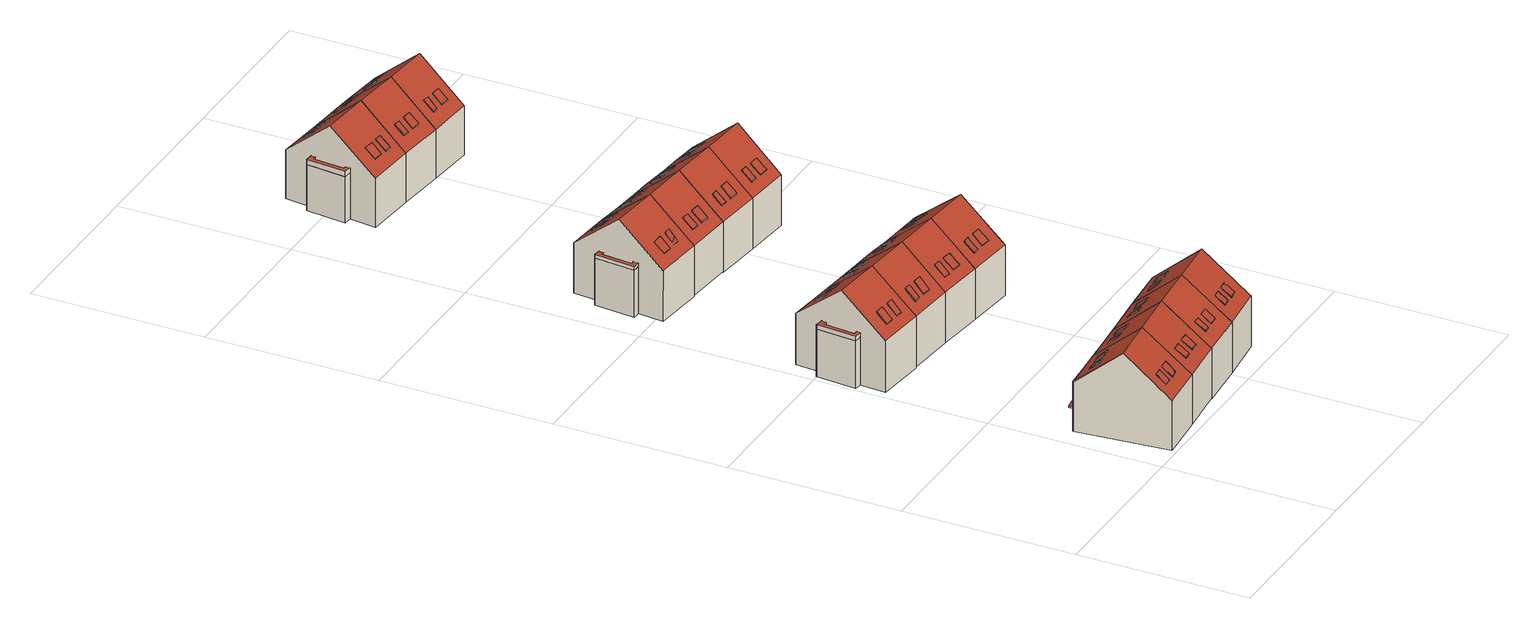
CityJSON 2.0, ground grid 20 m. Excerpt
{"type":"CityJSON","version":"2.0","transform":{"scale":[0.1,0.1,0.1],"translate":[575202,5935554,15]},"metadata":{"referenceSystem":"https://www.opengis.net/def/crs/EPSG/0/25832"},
"CityObjects":{
"building1":{"type":"Building","attributes":{"Grundfläche 2D":"62.430513","Grundhöhe NN":"15.940"},"children":["building1-1","building1-2","building1-3","building1-4","building1-5"],"geometry":[{"type":"Solid","lod":"3","boundaries":[[[[0,1,2]],[[3,4,0,5,6]],[[0,4,7,8,1]],[[6,5,0,2,9,10]],[[3,6,10,11]],[[7,4,3,11,12]],[[1,13,14,15,9,2]],[[13,1,8,7,12,15,14]],[[11,10,9,15,12]]]],"semantics":{"surfaces":[{"type":"RoofSurface"},{"type":"WallSurface"},{"type":"GroundSurface"}],"values":[[0,0,0,1,1,1,1,1,2]]}}]},
"building1-1":{"type":"BuildingInstallation","parents":["building1"],"geometry":[{"type":"MultiSurface","lod":"3","boundaries":[[[16,17,18,19]],[[19,18,20,21]],[[16,19,21,22]],[[17,16,22,23]],[[18,17,23,20]]],"semantics":{"surfaces":[{"type":"RoofSurface"},{"type":"WallSurface"}],"values":[0,1,1,1,1]}}]},
"building1-2":{"type":"BuildingInstallation","parents":["building1"],"geometry":[{"type":"MultiSurface","lod":"3","boundaries":[[[24,25,26,27,28,29,30,31]],[[32,33,25,24]],[[32,24,31,30,29,34,35]],[[25,33,36,27,26]],[[29,28,27,36,37,34]]],"semantics":{"surfaces":[{"type":"RoofSurface"},{"type":"WallSurface"}],"values":[0,1,1,1,1]}}]},
"building1-3":{"type":"BuildingInstallation","parents":["building1"],"geometry":[{"type":"MultiSurface","lod":"3","boundaries":[[[38,39,40,41,42,43]],[[44,42,41,40,45,46]],[[47,39,38,43,48,49]],[[43,42,44,48]],[[40,39,47,45]]],"semantics":{"surfaces":[{"type":"RoofSurface"},{"type":"WallSurface"}],"values":[0,1,1,1,1]}}]},
"building1-4":{"type":"BuildingInstallation","parents":["building1"],"geometry":[{"type":"MultiSurface","lod":"3","boundaries":[[[50,51,52,53,54]],[[55,56,52,51]],[[54,53,52,56,57]],[[57,58,50,54]],[[51,50,58,55]]],"semantics":{"surfaces":[{"type":"RoofSurface"},{"type":"WallSurface"}],"values":[0,1,1,1,1]}}]},
"building1-5":{"type":"BuildingInstallation","parents":["building1"],"geometry":[{"type":"MultiSurface","lod":"3","boundaries":[[[59,13,60,61]],[[14,62,60,13]],[[62,63,61,60]],[[63,64,59,61]],[[64,14,13,59]],[[14,64,63,62]]],"semantics":{"surfaces":[{"type":"RoofSurface"},{"type":"WallSurface"},{"type":"OuterCeilingSurface"}],"values":[0,1,1,1,1,2]}}]},
"building2":{"type":"Building","attributes":{"Grundfläche 2D":"62.151811","Grundhöhe NN":"15.885"},"children":["building2-1","building2-2","building2-3","building2-4","building2-5"],"geometry":[{"type":"Solid","lod":"3","boundaries":[[[[4,65,66,67,7]],[[68,69,65,4,70,3]],[[3,70,4,7,12,11]],[[68,3,11,71]],[[66,65,69,68,71,72]],[[67,66,72,12,7]],[[71,11,12,72]]]],"semantics":{"surfaces":[{"type":"RoofSurface"},{"type":"WallSurface"},{"type":"GroundSurface"}],"values":[[0,0,1,1,1,1,2]]}}]},
"building2-1":{"type":"BuildingInstallation","parents":["building2"],"geometry":[{"type":"MultiSurface","lod":"3","boundaries":[[[73,74,75,76,77,78]],[[79,80,76,75]],[[78,77,76,80,81,82]],[[82,83,73,78]],[[83,84,79,75,74,73]]],"semantics":{"surfaces":[{"type":"RoofSurface"},{"type":"WallSurface"}],"values":[0,1,1,1,1]}}]},
"building2-2":{"type":"BuildingInstallation","parents":["building2"],"geometry":[{"type":"MultiSurface","lod":"3","boundaries":[[[85,86,87,88,89,90]],[[91,92,87,86]],[[92,93,94,89,88,87]],[[94,95,90,89]],[[91,86,85,90,95,96]]],"semantics":{"surfaces":[{"type":"RoofSurface"},{"type":"WallSurface"}],"values":[0,1,1,1,1]}}]},
"building2-3":{"type":"BuildingInstallation","parents":["building2"],"geometry":[{"type":"MultiSurface","lod":"3","boundaries":[[[97,98,99,100,101,102,103,104]],[[105,106,103,102]],[[106,107,104,103]],[[107,108,109,99,98,97,104]],[[109,110,111,105,102,101,100,99]]],"semantics":{"surfaces":[{"type":"RoofSurface"},{"type":"WallSurface"}],"values":[0,1,1,1,1]}}]},
"building2-4":{"type":"BuildingInstallation","parents":["building2"],"geometry":[{"type":"MultiSurface","lod":"3","boundaries":[[[112,113,114,115]],[[115,114,116,117]],[[112,115,117,118]],[[113,112,118,119]],[[114,113,119,116]]],"semantics":{"surfaces":[{"type":"RoofSurface"},{"type":"WallSurface"}],"values":[0,1,1,1,1]}}]},
"building2-5":{"type":"BuildingInstallation","parents":["building2"],"geometry":[{"type":"MultiSurface","lod":"3","boundaries":[[[120,121,122,123]],[[124,125,123,122]],[[125,126,120,123]],[[126,127,121,120]],[[127,124,122,121]],[[127,126,125,124]]],"semantics":{"surfaces":[{"type":"RoofSurface"},{"type":"WallSurface"},{"type":"OuterCeilingSurface"}],"values":[0,1,1,1,1,2]}}]},
"building3":{"type":"Building","attributes":{"Grundfläche 2D":"69.431757","Grundhöhe NN":"16.037"},"children":["building3-1","building3-2","building3-3","building3-4","building3-5","building3-6"],"geometry":[{"type":"Solid","lod":"3","boundaries":[[[[128,129,130,131]],[[130,132,133,131]],[[134,135,136,137,138,139,140,141]],[[128,142,143,129]],[[137,136,135,134,144,145,132,130,129,143,146]],[[133,132,145,147]],[[142,128,131,133,147]],[[148,139,138,137,146,149]],[[140,139,148,150]],[[134,141,140,150,151,144]],[[145,144,151,150,148,149,146,143,142,147]]]],"semantics":{"surfaces":[{"type":"RoofSurface"},{"type":"WallSurface"},{"type":"GroundSurface"}],"values":[[0,0,0,1,1,1,1,1,1,1,2]]}}]},
"building3-1":{"type":"BuildingInstallation","parents":["building3"],"geometry":[{"type":"MultiSurface","lod":"3","boundaries":[[[152,153,154,155]],[[155,154,156,157]],[[152,155,157,158]],[[153,152,158,159]],[[154,153,159,156]]],"semantics":{"surfaces":[{"type":"RoofSurface"},{"type":"WallSurface"}],"values":[0,1,1,1,1]}}]},
"building3-2":{"type":"BuildingInstallation","parents":["building3"],"geometry":[{"type":"MultiSurface","lod":"3","boundaries":[[[160,161,162,163]],[[160,163,164,165]],[[163,162,166,164]],[[161,160,165,167]],[[162,161,167,166]]],"semantics":{"surfaces":[{"type":"RoofSurface"},{"type":"WallSurface"}],"values":[0,1,1,1,1]}}]},
"building3-3":{"type":"BuildingInstallation","parents":["building3"],"geometry":[{"type":"MultiSurface","lod":"3","boundaries":[[[168,169,170,171]],[[170,169,172,173]],[[173,174,171,170]],[[174,175,168,171]],[[169,168,175,172]]],"semantics":{"surfaces":[{"type":"RoofSurface"},{"type":"WallSurface"}],"values":[0,1,1,1,1]}}]},
"building3-4":{"type":"BuildingInstallation","parents":["building3"],"geometry":[{"type":"MultiSurface","lod":"3","boundaries":[[[176,177,178,179]],[[179,178,180,181]],[[176,179,181,182]],[[177,176,182,183]],[[178,177,183,180]]],"semantics":{"surfaces":[{"type":"RoofSurface"},{"type":"WallSurface"}],"values":[0,1,1,1,1]}}]},
"building3-5":{"type":"BuildingInstallation","parents":["building3"],"geometry":[{"type":"MultiSurface","lod":"3","boundaries":[[[184,185,186,187,188,189,190,191,192,193]],[[135,187,186,134]],[[135,194,188,187]],[[194,195,189,188]],[[195,136,190,189]],[[137,191,190,136]],[[137,138,139,193,192,191]],[[139,140,184,193]],[[140,141,134,186,185,184]]],"semantics":{"surfaces":[{"type":"RoofSurface"},{"type":"WallSurface"}],"values":[0,1,1,1,1,1,1,1,1]}}]},
"building3-6":{"type":"BuildingInstallation","parents":["building3"],"geometry":[{"type":"MultiSurface","lod":"3","boundaries":[[[196,197,198,199]],[[200,201,198,197]],[[201,202,199,198]],[[202,203,196,199]],[[203,200,197,196]],[[200,203,202,201]]],"semantics":{"surfaces":[{"type":"RoofSurface"},{"type":"WallSurface"},{"type":"OuterCeilingSurface"}],"values":[0,1,1,1,1,2]}}]},
"building4":{"type":"Building","attributes":{"Grundfläche 2D":"62.615792","Grundhöhe NN":"15.833"},"children":["building4-1","building4-2","building4-3","building4-4","building4-5"],"geometry":[{"type":"Solid","lod":"3","boundaries":[[[[65,204,205,206,66]],[[65,68,207,204]],[[68,65,66,208,209]],[[207,68,209,210]],[[211,205,204,207,210,212]],[[206,205,211,213,208,66]],[[212,210,209,208,213,211]]]],"semantics":{"surfaces":[{"type":"RoofSurface"},{"type":"WallSurface"},{"type":"GroundSurface"}],"values":[[0,0,1,1,1,1,2]]}}]},
"building4-1":{"type":"BuildingInstallation","parents":["building4"],"geometry":[{"type":"MultiSurface","lod":"3","boundaries":[[[214,215,216,217]],[[218,219,217,216]],[[214,217,219,220]],[[220,221,215,214]],[[216,215,221,218]]],"semantics":{"surfaces":[{"type":"RoofSurface"},{"type":"WallSurface"}],"values":[0,1,1,1,1]}}]},
"building4-2":{"type":"BuildingInstallation","parents":["building4"],"geometry":[{"type":"MultiSurface","lod":"3","boundaries":[[[222,223,224,225]],[[226,227,225,224]],[[227,228,222,225]],[[223,222,228,229]],[[224,223,229,226]]],"semantics":{"surfaces":[{"type":"RoofSurface"},{"type":"WallSurface"}],"values":[0,1,1,1,1]}}]},
"building4-3":{"type":"BuildingInstallation","parents":["building4"],"geometry":[{"type":"MultiSurface","lod":"3","boundaries":[[[230,231,232,233]],[[230,233,234,235]],[[233,232,236,234]],[[231,230,235,237]],[[232,231,237,236]]],"semantics":{"surfaces":[{"type":"RoofSurface"},{"type":"WallSurface"}],"values":[0,1,1,1,1]}}]},
"building4-4":{"type":"BuildingInstallation","parents":["building4"],"geometry":[{"type":"MultiSurface","lod":"3","boundaries":[[[238,239,240,241]],[[238,241,242,243]],[[241,240,244,242]],[[239,238,243,245]],[[240,239,245,244]]],"semantics":{"surfaces":[{"type":"RoofSurface"},{"type":"WallSurface"}],"values":[0,1,1,1,1]}}]},
"building4-5":{"type":"BuildingInstallation","parents":["building4"],"geometry":[{"type":"MultiSurface","lod":"3","boundaries":[[[246,247,248,249]],[[250,251,249,248]],[[251,252,246,249]],[[252,253,247,246]],[[253,250,248,247]],[[253,252,251,250]]],"semantics":{"surfaces":[{"type":"RoofSurface"},{"type":"WallSurface"},{"type":"OuterCeilingSurface"}],"values":[0,1,1,1,1,2]}}]},
"building5":{"type":"Building","attributes":{"Grundfläche 2D":"61.725166","Grundhöhe NN":"16.097"},"children":["building5-1","building5-2","building5-3","building5-4","building5-5","building5-6"],"geometry":[{"type":"Solid","lod":"3","boundaries":[[[[128,131,254,255,256]],[[133,257,254,131]],[[131,128,258,259,260,261,133]],[[257,133,261,262]],[[263,255,254,257,262,264,265,266]],[[265,260,259,258,128,256,255,263,266]],[[262,261,260,265,264]]]],"semantics":{"surfaces":[{"type":"RoofSurface"},{"type":"WallSurface"},{"type":"GroundSurface"}],"values":[[0,0,1,1,1,1,2]]}}]},
"building5-1":{"type":"BuildingInstallation","parents":["building5"],"geometry":[{"type":"MultiSurface","lod":"3","boundaries":[[[267,268,269,270]],[[267,270,271,272]],[[270,269,273,271]],[[268,267,272,274]],[[269,268,274,273]]],"semantics":{"surfaces":[{"type":"RoofSurface"},{"type":"WallSurface"}],"values":[0,1,1,1,1]}}]},
"building5-2":{"type":"BuildingInstallation","parents":["building5"],"geometry":[{"type":"MultiSurface","lod":"3","boundaries":[[[275,276,277,278,279,280]],[[281,276,275,280,282,283]],[[280,279,284,282]],[[277,276,281,285]],[[284,279,278,277,285,286]]],"semantics":{"surfaces":[{"type":"RoofSurface"},{"type":"WallSurface"}],"values":[0,1,1,1,1]}}]},
"building5-3":{"type":"BuildingInstallation","parents":["building5"],"geometry":[{"type":"MultiSurface","lod":"3","boundaries":[[[287,288,289,290,291,292]],[[293,294,295,289,288,287]],[[296,297,292,291,290]],[[295,296,290,289]],[[297,293,287,292]]],"semantics":{"surfaces":[{"type":"RoofSurface"},{"type":"WallSurface"}],"values":[0,1,1,1,1]}}]},
"building5-4":{"type":"BuildingInstallation","parents":["building5"],"geometry":[{"type":"MultiSurface","lod":"3","boundaries":[[[298,299,300,301,302,303]],[[304,305,303,302,301]],[[305,306,298,303]],[[306,307,300,299,298]],[[307,304,301,300]]],"semantics":{"surfaces":[{"type":"RoofSurface"},{"type":"WallSurface"}],"values":[0,1,1,1,1]}}]},
"building5-5":{"type":"BuildingInstallation","parents":["building5"],"geometry":[{"type":"MultiSurface","lod":"3","boundaries":[[[308,258,309,310]],[[259,311,309,258]],[[311,312,310,309]],[[312,313,308,310]],[[313,259,258,308]],[[259,313,312,311]]],"semantics":{"surfaces":[{"type":"RoofSurface"},{"type":"WallSurface"},{"type":"OuterCeilingSurface"}],"values":[0,1,1,1,1,2]}}]},
"building5-6":{"type":"BuildingInstallation","parents":["building5"],"geometry":[{"type":"MultiSurface","lod":"3","boundaries":[[[314,263,315,316]],[[266,317,315,263]],[[318,266,263,314]],[[317,319,316,315]],[[319,318,314,316]],[[266,318,319,317]]],"semantics":{"surfaces":[{"type":"RoofSurface"},{"type":"WallSurface"},{"type":"OuterCeilingSurface"}],"values":[0,1,1,1,1,2]}}]},
"building6":{"type":"Building","attributes":{"Grundfläche 2D":"62.282704","Grundhöhe NN":"15.791"},"children":["building6-1","building6-2","building6-3","building6-4","building6-5"],"geometry":[{"type":"Solid","lod":"3","boundaries":[[[[205,204,320,321]],[[320,204,207,322,323]],[[207,204,205,324,325,211,212,210]],[[322,207,210,326]],[[327,321,320,323,322,326,328]],[[325,324,205,321,327,211]],[[328,326,210,212,211,327]]]],"semantics":{"surfaces":[{"type":"RoofSurface"},{"type":"WallSurface"},{"type":"GroundSurface"}],"values":[[0,0,1,1,1,1,2]]}}]},
"building6-1":{"type":"BuildingInstallation","parents":["building6"],"geometry":[{"type":"MultiSurface","lod":"3","boundaries":[[[329,330,331,332]],[[332,331,333,334]],[[334,335,329,332]],[[335,336,330,329]],[[331,330,336,333]]],"semantics":{"surfaces":[{"type":"RoofSurface"},{"type":"WallSurface"}],"values":[0,1,1,1,1]}}]},
"building6-2":{"type":"BuildingInstallation","parents":["building6"],"geometry":[{"type":"MultiSurface","lod":"3","boundaries":[[[337,338,339,340]],[[340,339,341,342]],[[337,340,342,343]],[[338,337,343,344]],[[339,338,344,341]]],"semantics":{"surfaces":[{"type":"RoofSurface"},{"type":"WallSurface"}],"values":[0,1,1,1,1]}}]},
"building6-3":{"type":"BuildingInstallation","parents":["building6"],"geometry":[{"type":"MultiSurface","lod":"3","boundaries":[[[345,346,347,348]],[[345,348,349,350]],[[351,349,348,347]],[[350,352,346,345]],[[347,346,352,351]]],"semantics":{"surfaces":[{"type":"RoofSurface"},{"type":"WallSurface"}],"values":[0,1,1,1,1]}}]},
"building6-4":{"type":"BuildingInstallation","parents":["building6"],"geometry":[{"type":"MultiSurface","lod":"3","boundaries":[[[353,354,355,356]],[[356,355,357,358]],[[353,356,358,359]],[[354,353,359,360]],[[355,354,360,357]]],"semantics":{"surfaces":[{"type":"RoofSurface"},{"type":"WallSurface"}],"values":[0,1,1,1,1]}}]},
"building6-5":{"type":"BuildingInstallation","parents":["building6"],"geometry":[{"type":"MultiSurface","lod":"3","boundaries":[[[361,362,324,363]],[[325,364,363,324]],[[364,365,361,363]],[[365,366,362,361]],[[366,325,324,362]],[[366,365,364,325]]],"semantics":{"surfaces":[{"type":"RoofSurface"},{"type":"WallSurface"},{"type":"OuterCeilingSurface"}],"values":[0,1,1,1,1,2]}}]},
"building7":{"type":"Building","attributes":{"Grundfläche 2D":"69.154893","Grundhöhe NN":"16.199"},"children":["building7-1","building7-2","building7-3","building7-4","building7-5","building7-6"],"geometry":[{"type":"Solid","lod":"3","boundaries":[[[[367,368,369,370]],[[368,371,372,369]],[[373,374,375,376,377,378,379]],[[370,380,381,367]],[[376,375,374,373,382,383,371,368,367,381,384]],[[372,371,383,385]],[[380,370,369,372,385]],[[377,376,384,386]],[[378,377,386,387]],[[373,379,378,387,388,382]],[[385,383,382,388,387,386,384,381,380]]]],"semantics":{"surfaces":[{"type":"RoofSurface"},{"type":"WallSurface"},{"type":"GroundSurface"}],"values":[[0,0,0,1,1,1,1,1,1,1,2]]}}]},
"building7-1":{"type":"BuildingInstallation","parents":["building7"],"geometry":[{"type":"MultiSurface","lod":"3","boundaries":[[[389,390,391,392]],[[389,392,393,394]],[[392,391,395,393]],[[390,389,394,396]],[[391,390,396,395]]],"semantics":{"surfaces":[{"type":"RoofSurface"},{"type":"WallSurface"}],"values":[0,1,1,1,1]}}]},
"building7-2":{"type":"BuildingInstallation","parents":["building7"],"geometry":[{"type":"MultiSurface","lod":"3","boundaries":[[[397,398,399,400]],[[399,398,401,402]],[[400,399,402,403]],[[397,400,403,404]],[[398,397,404,401]]],"semantics":{"surfaces":[{"type":"RoofSurface"},{"type":"WallSurface"}],"values":[0,1,1,1,1]}}]},
"building7-3":{"type":"BuildingInstallation","parents":["building7"],"geometry":[{"type":"MultiSurface","lod":"3","boundaries":[[[405,406,407,408]],[[406,405,409,410]],[[407,406,410,411]],[[411,412,408,407]],[[412,409,405,408]]],"semantics":{"surfaces":[{"type":"RoofSurface"},{"type":"WallSurface"}],"values":[0,1,1,1,1]}}]},
"building7-4":{"type":"BuildingInstallation","parents":["building7"],"geometry":[{"type":"MultiSurface","lod":"3","boundaries":[[[413,414,415,416]],[[416,415,417,418]],[[414,413,419,420]],[[413,416,418,419]],[[415,414,420,417]]],"semantics":{"surfaces":[{"type":"RoofSurface"},{"type":"WallSurface"}],"values":[0,1,1,1,1]}}]},
"building7-5":{"type":"BuildingInstallation","parents":["building7"],"geometry":[{"type":"MultiSurface","lod":"3","boundaries":[[[421,422,423,424,425,426,427,428,429]],[[374,422,421,373]],[[423,422,374,430]],[[430,431,424,423]],[[431,375,425,424]],[[375,376,426,425]],[[376,377,427,426]],[[377,378,428,427]],[[378,379,373,421,429,428]]],"semantics":{"surfaces":[{"type":"RoofSurface"},{"type":"WallSurface"}],"values":[0,1,1,1,1,1,1,1,1]}}]},
"building7-6":{"type":"BuildingInstallation","parents":["building7"],"geometry":[{"type":"MultiSurface","lod":"3","boundaries":[[[432,433,434,435]],[[436,437,434,433]],[[437,438,435,434]],[[438,439,432,435]],[[439,436,433,432]],[[436,439,438,437]]],"semantics":{"surfaces":[{"type":"RoofSurface"},{"type":"WallSurface"},{"type":"OuterCeilingSurface"}],"values":[0,1,1,1,1,2]}}]},
"building8":{"type":"Building","attributes":{"Grundfläche 2D":"61.998326","Grundhöhe NN":"16.124"},"children":["building8-1","building8-2","building8-3","building8-4"],"geometry":[{"type":"Solid","lod":"3","boundaries":[[[[440,441,442,255,254]],[[440,254,257,443]],[[262,257,254,255,265,264]],[[443,257,262,444]],[[441,440,443,444,445]],[[255,442,441,445,265]],[[265,445,444,262,264]]]],"semantics":{"surfaces":[{"type":"RoofSurface"},{"type":"WallSurface"},{"type":"GroundSurface"}],"values":[[0,0,1,1,1,1,2]]}}]},
"building8-1":{"type":"BuildingInstallation","parents":["building8"],"geometry":[{"type":"MultiSurface","lod":"3","boundaries":[[[446,447,448,449]],[[449,448,450,451]],[[446,449,451,452]],[[447,446,452,453]],[[448,447,453,450]]],"semantics":{"surfaces":[{"type":"RoofSurface"},{"type":"WallSurface"}],"values":[0,1,1,1,1]}}]},
"building8-2":{"type":"BuildingInstallation","parents":["building8"],"geometry":[{"type":"MultiSurface","lod":"3","boundaries":[[[454,455,456,457,458,459]],[[460,461,456,455]],[[462,463,459,458]],[[455,454,459,463,460]],[[461,464,462,458,457,456]]],"semantics":{"surfaces":[{"type":"RoofSurface"},{"type":"WallSurface"}],"values":[0,1,1,1,1]}}]},
"building8-3":{"type":"BuildingInstallation","parents":["building8"],"geometry":[{"type":"MultiSurface","lod":"3","boundaries":[[[465,466,467,468,469,470]],[[466,465,470,471,472]],[[473,471,470,469]],[[474,473,469,468]],[[472,474,468,467,466]]],"semantics":{"surfaces":[{"type":"RoofSurface"},{"type":"WallSurface"}],"values":[0,1,1,1,1]}}]},
"building8-4":{"type":"BuildingInstallation","parents":["building8"],"geometry":[{"type":"MultiSurface","lod":"3","boundaries":[[[475,476,477,478,479,480]],[[481,482,483,480,479,478]],[[484,481,478,477]],[[483,485,475,480]],[[485,486,484,477,476,475]]],"semantics":{"surfaces":[{"type":"RoofSurface"},{"type":"WallSurface"}],"values":[0,1,1,1,1]}}]},
"building9":{"type":"Building","attributes":{"Grundfläche 2D":"61.697143","Grundhöhe NN":"16.259"},"children":["building9-1","building9-2","building9-3","building9-4","building9-5"],"geometry":[{"type":"Solid","lod":"3","boundaries":[[[[369,487,488,489,490,370]],[[369,372,491,487]],[[372,369,370,492,493]],[[491,372,493,494]],[[488,487,491,494,495]],[[490,489,488,495,496,492,370]],[[494,493,492,496,495]]]],"semantics":{"surfaces":[{"type":"RoofSurface"},{"type":"WallSurface"},{"type":"GroundSurface"}],"values":[[0,0,1,1,1,1,2]]}}]},
"building9-1":{"type":"BuildingInstallation","parents":["building9"],"geometry":[{"type":"MultiSurface","lod":"3","boundaries":[[[497,498,499,500]],[[500,499,501,502]],[[497,500,502,503]],[[498,497,503,504]],[[499,498,504,501]]],"semantics":{"surfaces":[{"type":"RoofSurface"},{"type":"WallSurface"}],"values":[0,1,1,1,1]}}]},
"building9-2":{"type":"BuildingInstallation","parents":["building9"],"geometry":[{"type":"MultiSurface","lod":"3","boundaries":[[[505,506,507,508,509,510]],[[511,510,509,508,512,513]],[[505,510,511,514]],[[506,505,514,515]],[[512,508,507,506,515,516]]],"semantics":{"surfaces":[{"type":"RoofSurface"},{"type":"WallSurface"}],"values":[0,1,1,1,1]}}]},
"building9-3":{"type":"BuildingInstallation","parents":["building9"],"geometry":[{"type":"MultiSurface","lod":"3","boundaries":[[[517,518,519,520,521]],[[522,523,517,521]],[[523,524,525,519,518,517]],[[525,526,520,519]],[[521,520,526,522]]],"semantics":{"surfaces":[{"type":"RoofSurface"},{"type":"WallSurface"}],"values":[0,1,1,1,1]}}]},
"building9-4":{"type":"BuildingInstallation","parents":["building9"],"geometry":[{"type":"MultiSurface","lod":"3","boundaries":[[[527,528,529,530,531,532]],[[533,534,528,527,532]],[[535,533,532,531]],[[534,536,529,528]],[[536,537,535,531,530,529]]],"semantics":{"surfaces":[{"type":"RoofSurface"},{"type":"WallSurface"}],"values":[0,1,1,1,1]}}]},
"building9-5":{"type":"BuildingInstallation","parents":["building9"],"geometry":[{"type":"MultiSurface","lod":"3","boundaries":[[[538,539,540,541]],[[542,543,541,540]],[[543,544,538,541]],[[544,545,539,538]],[[545,542,540,539]],[[545,544,543,542]]],"semantics":{"surfaces":[{"type":"RoofSurface"},{"type":"WallSurface"},{"type":"OuterCeilingSurface"}],"values":[0,1,1,1,1,2]}}]},
"building10":{"type":"Building","attributes":{"Grundfläche 2D":"61.337366","Grundhöhe NN":"16.143"},"children":["building10-1","building10-2","building10-3","building10-4","building10-5"],"geometry":[{"type":"Solid","lod":"3","boundaries":[[[[441,440,546,547]],[[548,546,440,443]],[[440,441,549,550,445,444,443]],[[548,443,444,551]],[[547,546,548,551,552]],[[550,549,441,547,552,445]],[[552,551,444,445]]]],"semantics":{"surfaces":[{"type":"RoofSurface"},{"type":"WallSurface"},{"type":"GroundSurface"}],"values":[[0,0,1,1,1,1,2]]}}]},
"building10-1":{"type":"BuildingInstallation","parents":["building10"],"geometry":[{"type":"MultiSurface","lod":"3","boundaries":[[[553,554,555,556,557]],[[558,559,560,553,557,556]],[[560,561,554,553]],[[562,555,554,561]],[[562,558,556,555]]],"semantics":{"surfaces":[{"type":"RoofSurface"},{"type":"WallSurface"}],"values":[0,1,1,1,1]}}]},
"building10-2":{"type":"BuildingInstallation","parents":["building10"],"geometry":[{"type":"MultiSurface","lod":"3","boundaries":[[[563,564,565,566]],[[566,565,567,568]],[[563,566,568,569]],[[564,563,569,570]],[[565,564,570,567]]],"semantics":{"surfaces":[{"type":"RoofSurface"},{"type":"WallSurface"}],"values":[0,1,1,1,1]}}]},
"building10-3":{"type":"BuildingInstallation","parents":["building10"],"geometry":[{"type":"MultiSurface","lod":"3","boundaries":[[[571,572,573,574]],[[574,573,575,576]],[[572,571,577,578]],[[571,574,576,577]],[[573,572,578,575]]],"semantics":{"surfaces":[{"type":"RoofSurface"},{"type":"WallSurface"}],"values":[0,1,1,1,1]}}]},
"building10-4":{"type":"BuildingInstallation","parents":["building10"],"geometry":[{"type":"MultiSurface","lod":"3","boundaries":[[[579,580,581,582]],[[583,584,582,581]],[[579,582,584,585]],[[585,586,580,579]],[[581,580,586,583]]],"semantics":{"surfaces":[{"type":"RoofSurface"},{"type":"WallSurface"}],"values":[0,1,1,1,1]}}]},
"building10-5":{"type":"BuildingInstallation","parents":["building10"],"geometry":[{"type":"MultiSurface","lod":"3","boundaries":[[[587,549,588,589]],[[550,590,588,549]],[[590,591,589,588]],[[591,592,587,589]],[[592,550,549,587]],[[550,592,591,590]]],"semantics":{"surfaces":[{"type":"RoofSurface"},{"type":"WallSurface"},{"type":"OuterCeilingSurface"}],"values":[0,1,1,1,1,2]}}]},
"building11":{"type":"Building","attributes":{"Grundfläche 2D":"62.024815","Grundhöhe NN":"16.233"},"children":["building11-1","building11-2","building11-3","building11-4","building11-5"],"geometry":[{"type":"Solid","lod":"3","boundaries":[[[[487,593,594,595,596,488]],[[487,491,597,593]],[[491,487,488,598,599]],[[597,491,599,600]],[[594,593,597,600,601]],[[596,595,594,601,602,598,488]],[[600,599,598,602,601]]]],"semantics":{"surfaces":[{"type":"RoofSurface"},{"type":"WallSurface"},{"type":"GroundSurface"}],"values":[[0,0,1,1,1,1,2]]}}]},
"building11-1":{"type":"BuildingInstallation","parents":["building11"],"geometry":[{"type":"MultiSurface","lod":"3","boundaries":[[[603,604,605,606,607,608]],[[609,605,604,603,610,611]],[[603,608,612,610]],[[606,605,609,613]],[[612,608,607,606,613,614]]],"semantics":{"surfaces":[{"type":"RoofSurface"},{"type":"WallSurface"}],"values":[0,1,1,1,1]}}]},
"building11-2":{"type":"BuildingInstallation","parents":["building11"],"geometry":[{"type":"MultiSurface","lod":"3","boundaries":[[[615,616,617,618]],[[618,617,619,620]],[[615,618,620,621]],[[616,615,621,622]],[[617,616,622,619]]],"semantics":{"surfaces":[{"type":"RoofSurface"},{"type":"WallSurface"}],"values":[0,1,1,1,1]}}]},
"building11-3":{"type":"BuildingInstallation","parents":["building11"],"geometry":[{"type":"MultiSurface","lod":"3","boundaries":[[[623,624,625,626,627,628]],[[629,630,628,627]],[[628,630,631,624,623]],[[631,632,625,624]],[[627,626,625,632,633,629]]],"semantics":{"surfaces":[{"type":"RoofSurface"},{"type":"WallSurface"}],"values":[0,1,1,1,1]}}]},
"building11-4":{"type":"BuildingInstallation","parents":["building11"],"geometry":[{"type":"MultiSurface","lod":"3","boundaries":[[[634,635,636,637,638]],[[639,640,634,638]],[[635,634,640,641]],[[641,642,636,635]],[[638,637,636,642,643,639]]],"semantics":{"surfaces":[{"type":"RoofSurface"},{"type":"WallSurface"}],"values":[0,1,1,1,1]}}]},
"building11-5":{"type":"BuildingInstallation","parents":["building11"],"geometry":[{"type":"MultiSurface","lod":"3","boundaries":[[[644,645,646,647]],[[648,649,647,646]],[[649,650,644,647]],[[650,651,645,644]],[[651,648,646,645]],[[651,650,649,648]]],"semantics":{"surfaces":[{"type":"RoofSurface"},{"type":"WallSurface"},{"type":"OuterCeilingSurface"}],"values":[0,1,1,1,1,2]}}]},
"building12":{"type":"Building","attributes":{"Grundfläche 2D":"69.190424","Grundhöhe NN":"16.615"},"children":["building12-1","building12-2","building12-3","building12-4","building12-5"],"geometry":[{"type":"Solid","lod":"3","boundaries":[[[[652,653,654,655]],[[654,656,657,655]],[[658,659,660,661,662,663]],[[653,652,664,665]],[[658,663,662,661,666,667,656,654,653,665,668]],[[657,656,667,669]],[[664,652,655,657,669]],[[659,658,668,670]],[[660,659,670,671]],[[661,660,671,666]],[[667,666,671,670,668,665,664,669]]]],"semantics":{"surfaces":[{"type":"RoofSurface"},{"type":"WallSurface"},{"type":"GroundSurface"}],"values":[[0,0,0,1,1,1,1,1,1,1,2]]}}]},
"building12-1":{"type":"BuildingInstallation","parents":["building12"],"geometry":[{"type":"MultiSurface","lod":"3","boundaries":[[[672,673,674,675]],[[675,674,676,677]],[[677,678,672,675]],[[673,672,678,679]],[[679,676,674,673]]],"semantics":{"surfaces":[{"type":"RoofSurface"},{"type":"WallSurface"}],"values":[0,1,1,1,1]}}]},
"building12-2":{"type":"BuildingInstallation","parents":["building12"],"geometry":[{"type":"MultiSurface","lod":"3","boundaries":[[[680,681,682,683]],[[680,683,684,685]],[[683,682,686,684]],[[681,680,685,687]],[[682,681,687,686]]],"semantics":{"surfaces":[{"type":"RoofSurface"},{"type":"WallSurface"}],"values":[0,1,1,1,1]}}]},
"building12-3":{"type":"BuildingInstallation","parents":["building12"],"geometry":[{"type":"MultiSurface","lod":"3","boundaries":[[[688,689,690,691]],[[689,688,692,693]],[[690,689,693,694]],[[688,691,695,692]],[[691,690,694,695]]],"semantics":{"surfaces":[{"type":"RoofSurface"},{"type":"WallSurface"}],"values":[0,1,1,1,1]}}]},
"building12-4":{"type":"BuildingInstallation","parents":["building12"],"geometry":[{"type":"MultiSurface","lod":"3","boundaries":[[[696,697,698,699]],[[697,696,700,701]],[[699,698,702,703]],[[696,699,703,700]],[[698,697,701,702]]],"semantics":{"surfaces":[{"type":"RoofSurface"},{"type":"WallSurface"}],"values":[0,1,1,1,1]}}]},
"building12-5":{"type":"BuildingInstallation","parents":["building12"],"geometry":[{"type":"MultiSurface","lod":"3","boundaries":[[[704,705,706,707,708,709,710,711]],[[662,706,705,661]],[[662,712,707,706]],[[712,713,708,707]],[[713,663,709,708]],[[658,710,709,663]],[[658,659,711,710]],[[659,660,704,711]],[[660,661,705,704]]],"semantics":{"surfaces":[{"type":"RoofSurface"},{"type":"WallSurface"}],"values":[0,1,1,1,1,1,1,1,1]}}]},
"building13":{"type":"Building","attributes":{"Grundfläche 2D":"61.325841","Grundhöhe NN":"16.192"},"children":["building13-1","building13-2","building13-3","building13-4","building13-5"],"geometry":[{"type":"Solid","lod":"3","boundaries":[[[[593,714,715,716,717,594]],[[714,593,597,718]],[[597,593,594,601,600]],[[718,597,600,719]],[[715,714,718,719,720]],[[717,716,715,720,721,601,594]],[[719,600,601,721,720]]]],"semantics":{"surfaces":[{"type":"RoofSurface"},{"type":"WallSurface"},{"type":"GroundSurface"}],"values":[[0,0,1,1,1,1,2]]}}]},
"building13-1":{"type":"BuildingInstallation","parents":["building13"],"geometry":[{"type":"MultiSurface","lod":"3","boundaries":[[[722,723,724,725,726,727]],[[728,729,730,724,723,722]],[[730,731,725,724]],[[727,726,725,731,732]],[[732,728,722,727]]],"semantics":{"surfaces":[{"type":"RoofSurface"},{"type":"WallSurface"}],"values":[0,1,1,1,1]}}]},
"building13-2":{"type":"BuildingInstallation","parents":["building13"],"geometry":[{"type":"MultiSurface","lod":"3","boundaries":[[[733,734,735,736,737,738]],[[739,740,735,734]],[[741,742,738,737]],[[734,733,738,742,739]],[[737,736,735,740,743,741]]],"semantics":{"surfaces":[{"type":"RoofSurface"},{"type":"WallSurface"}],"values":[0,1,1,1,1]}}]},
"building13-3":{"type":"BuildingInstallation","parents":["building13"],"geometry":[{"type":"MultiSurface","lod":"3","boundaries":[[[744,745,746,747,748,749]],[[745,744,750,751]],[[752,749,748,747,753,754]],[[744,749,752,750]],[[753,747,746,745,751,755]]],"semantics":{"surfaces":[{"type":"RoofSurface"},{"type":"WallSurface"}],"values":[0,1,1,1,1]}}]},
"building13-4":{"type":"BuildingInstallation","parents":["building13"],"geometry":[{"type":"MultiSurface","lod":"3","boundaries":[[[756,757,758,759]],[[759,758,760,761]],[[756,759,761,762]],[[757,756,762,763]],[[758,757,763,760]]],"semantics":{"surfaces":[{"type":"RoofSurface"},{"type":"WallSurface"}],"values":[0,1,1,1,1]}}]},
"building13-5":{"type":"BuildingInstallation","parents":["building13"],"geometry":[{"type":"MultiSurface","lod":"3","boundaries":[[[764,765,766,767]],[[768,769,766,765]],[[769,770,767,766]],[[770,771,764,767]],[[771,768,765,764]],[[768,771,770,769]]],"semantics":{"surfaces":[{"type":"RoofSurface"},{"type":"WallSurface"},{"type":"OuterCeilingSurface"}],"values":[0,1,1,1,1,2]}}]},
"building14":{"type":"Building","attributes":{"Grundfläche 2D":"62.455715","Grundhöhe NN":"16.571"},"children":["building14-1","building14-2","building14-3","building14-4"],"geometry":[{"type":"Solid","lod":"3","boundaries":[[[[652,655,772,773]],[[772,655,657,774,775]],[[657,655,652,664,669]],[[774,657,669,776]],[[773,772,775,774,776,777]],[[652,773,777,664]],[[669,664,777,776]]]],"semantics":{"surfaces":[{"type":"RoofSurface"},{"type":"WallSurface"},{"type":"GroundSurface"}],"values":[[0,0,1,1,1,1,2]]}}]},
"building14-1":{"type":"BuildingInstallation","parents":["building14"],"geometry":[{"type":"MultiSurface","lod":"3","boundaries":[[[778,779,780,781,782]],[[783,784,785,780,779,778]],[[785,786,781,780]],[[786,787,782,781]],[[783,778,782,787]]],"semantics":{"surfaces":[{"type":"RoofSurface"},{"type":"WallSurface"}],"values":[0,1,1,1,1]}}]},
"building14-2":{"type":"BuildingInstallation","parents":["building14"],"geometry":[{"type":"MultiSurface","lod":"3","boundaries":[[[788,789,790,791]],[[791,790,792,793]],[[788,791,793,794]],[[789,788,794,795]],[[790,789,795,792]]],"semantics":{"surfaces":[{"type":"RoofSurface"},{"type":"WallSurface"}],"values":[0,1,1,1,1]}}]},
"building14-3":{"type":"BuildingInstallation","parents":["building14"],"geometry":[{"type":"MultiSurface","lod":"3","boundaries":[[[796,797,798,799,800,801]],[[802,803,796,801]],[[804,805,802,801,800,799]],[[803,806,797,796]],[[806,804,799,798,797]]],"semantics":{"surfaces":[{"type":"RoofSurface"},{"type":"WallSurface"}],"values":[0,1,1,1,1]}}]},
"building14-4":{"type":"BuildingInstallation","parents":["building14"],"geometry":[{"type":"MultiSurface","lod":"3","boundaries":[[[807,808,809,810,811,812]],[[813,814,810,809]],[[815,816,807,812]],[[810,814,815,812,811]],[[807,816,813,809,808]]],"semantics":{"surfaces":[{"type":"RoofSurface"},{"type":"WallSurface"}],"values":[0,1,1,1,1]}}]},
"building15":{"type":"Building","attributes":{"Grundfläche 2D":"62.247334","Grundhöhe NN":"16.562"},"children":["building15-1","building15-2","building15-3","building15-4"],"geometry":[{"type":"Solid","lod":"3","boundaries":[[[[817,773,772,818]],[[819,818,772,775,774]],[[773,817,820,777]],[[774,775,772,773,777,776]],[[819,774,776,821]],[[820,817,818,819,821]],[[776,777,820,821]]]],"semantics":{"surfaces":[{"type":"RoofSurface"},{"type":"WallSurface"},{"type":"GroundSurface"}],"values":[[0,0,1,1,1,1,2]]}}]},
"building15-1":{"type":"BuildingInstallation","parents":["building15"],"geometry":[{"type":"MultiSurface","lod":"3","boundaries":[[[822,823,824,825,826,827]],[[828,827,826,825,829,830]],[[825,824,831,829]],[[822,827,828,832]],[[831,824,823,822,832,833]]],"semantics":{"surfaces":[{"type":"RoofSurface"},{"type":"WallSurface"}],"values":[0,1,1,1,1]}}]},
"building15-2":{"type":"BuildingInstallation","parents":["building15"],"geometry":[{"type":"MultiSurface","lod":"3","boundaries":[[[834,835,836,837]],[[838,839,834,837]],[[840,835,834,839]],[[840,841,836,835]],[[836,841,838,837]]],"semantics":{"surfaces":[{"type":"RoofSurface"},{"type":"WallSurface"}],"values":[0,1,1,1,1]}}]},
"building15-3":{"type":"BuildingInstallation","parents":["building15"],"geometry":[{"type":"MultiSurface","lod":"3","boundaries":[[[842,843,844,845]],[[845,844,846,847]],[[842,845,847,848]],[[843,842,848,849]],[[844,843,849,846]]],"semantics":{"surfaces":[{"type":"RoofSurface"},{"type":"WallSurface"}],"values":[0,1,1,1,1]}}]},
"building15-4":{"type":"BuildingInstallation","parents":["building15"],"geometry":[{"type":"MultiSurface","lod":"3","boundaries":[[[850,851,852,853,854]],[[855,856,854,853]],[[857,858,859,852,851,850]],[[859,855,853,852]],[[856,857,850,854]]],"semantics":{"surfaces":[{"type":"RoofSurface"},{"type":"WallSurface"}],"values":[0,1,1,1,1]}}]}
},
"vertices":[
[29,59,113],[24,114,68],[24,113,68],[91,10,68],[86,65,113],[34,8,70],[34,5,68],[81,119,68],[49,116,68],[24,113,9],[34,5,9],[91,10,9],[81,119,9],[24,114,38],[24,114,36],[24,114,9],
[74,21,78],[73,32,88],[62,31,88],[63,19,78],[62,31,87],[63,19,77],[74,21,77],[73,32,87],
[46,18,78],[56,19,78],[55,29,87],[55,30,88],[54,30,88],[45,29,88],[46,21,81],[46,19,79],[46,18,77],[56,19,77],[45,29,87],[46,19,78],[55,30,87],[54,30,87],
[45,104,78],[39,103,78],[40,92,88],[41,92,88],[49,93,88],[48,104,78],[49,93,87],[40,92,87],[41,92,87],[39,103,77],[48,104,77],[45,104,77],
[56,94,88],[68,95,88],[67,106,78],[57,105,78],[55,105,78],[68,95,87],[67,106,77],[55,105,77],[56,94,87],
[24,119,38],[49,116,38],[49,122,38],[49,116,36],[49,122,36],[24,119,36],
[143,71,113],[137,124,68],[106,121,68],[148,16,68],[147,19,71],[91,14,71],[148,16,9],[137,124,9],
[113,99,88],[122,100,88],[125,100,88],[124,112,78],[114,111,78],[112,111,78],[125,100,87],[124,112,77],[114,111,77],[112,111,77],[113,99,87],[122,100,87],
[102,110,78],[95,109,78],[96,98,88],[98,98,88],[105,98,88],[104,110,78],[95,109,77],[96,98,87],[98,98,87],[105,98,87],[104,110,77],[102,110,77],
[132,28,80],[132,31,82],[131,38,88],[123,37,88],[121,37,88],[119,37,88],[121,25,79],[132,26,79],[119,37,87],[121,25,78],[132,26,78],[132,28,79],[131,38,87],[123,37,87],[121,37,87],
[112,24,79],[111,36,88],[101,35,88],[103,23,79],[101,35,87],[103,23,78],[112,24,78],[111,36,87],
[106,127,38],[81,125,38],[81,119,38],[106,121,38],[81,119,36],[106,121,36],[106,127,36],[81,125,36],
[78,423,71],[18,429,71],[13,374,115],[72,368,115],[8,321,71],[67,315,71],[10,351,67],[11,356,67],[15,392,67],[15,398,67],[11,398,67],[5,399,67],[1,352,67],[6,351,67],[78,423,10],[18,429,10],[10,351,10],[8,321,10],[15,398,10],[67,315,10],[5,399,10],[11,398,10],[1,352,10],[6,351,10],
[55,413,82],[54,401,91],[62,401,91],[63,412,82],[62,401,90],[63,412,81],[55,413,81],[54,401,90],
[37,328,80],[38,340,91],[27,341,91],[26,329,80],[26,329,79],[37,328,79],[27,341,90],[38,340,90],
[46,414,82],[34,415,82],[33,403,91],[45,402,91],[34,415,81],[33,403,90],[45,402,90],[46,414,81],
[46,327,80],[54,326,80],[56,338,91],[48,339,91],[56,338,90],[48,339,90],[46,327,79],[54,326,79],
[1,352,72],[6,351,72],[10,351,72],[11,356,72],[6,356,72],[10,393,72],[15,392,72],[15,398,72],[11,398,72],[5,399,72],[6,356,67],[10,393,67],
[52,431,40],[52,425,40],[77,423,40],[77,429,40],[52,425,38],[77,423,38],[77,429,38],[52,431,38],
[200,76,113],[195,130,68],[138,124,68],[205,21,68],[137,124,8],[148,16,8],[205,21,8],[195,130,8],[200,76,8],[138,124,8],
[170,116,78],[171,105,88],[182,106,88],[181,118,78],[182,106,87],[181,118,77],[170,116,77],[171,105,87],
[188,32,79],[187,43,88],[176,42,88],[177,31,79],[176,42,87],[177,31,78],[188,32,78],[187,43,87],
[152,115,78],[153,103,88],[162,104,88],[161,115,78],[161,115,77],[152,115,77],[162,104,87],[153,103,87],
[168,30,79],[167,41,88],[159,41,88],[160,29,79],[160,29,78],[168,30,78],[159,41,87],[167,41,87],
[163,133,38],[137,130,38],[138,124,38],[163,127,38],[138,124,36],[163,127,36],[163,133,36],[137,130,36],
[129,362,115],[135,417,71],[103,420,71],[124,310,71],[78,423,40],[78,423,38],[78,423,11],[67,315,11],[124,310,11],[135,417,40],[129,362,11],[135,417,11],[135,417,38],
[109,321,80],[111,333,91],[100,334,91],[98,322,80],[98,322,79],[109,321,79],[100,334,90],[111,333,90],
[97,409,82],[90,410,82],[89,398,91],[90,398,91],[97,397,91],[98,409,82],[90,410,81],[98,409,81],[97,409,81],[97,397,90],[89,398,90],[90,398,90],
[106,396,91],[114,396,91],[117,395,91],[119,407,82],[109,408,82],[107,408,82],[106,396,90],[114,396,90],[117,395,90],[119,407,81],[107,408,81],
[90,323,80],[91,333,89],[91,335,91],[83,336,91],[82,326,83],[81,323,80],[83,336,90],[81,323,79],[90,323,79],[91,335,90],
[78,428,40],[103,420,40],[104,426,40],[103,420,38],[104,426,38],[78,428,38],
[135,423,40],[160,415,40],[161,420,40],[160,415,38],[135,423,38],[161,420,38],
[256,81,113],[251,135,68],[262,27,68],[261,30,71],[195,130,38],[195,130,36],[262,27,8],[251,135,8],[261,30,8],
[226,36,79],[225,47,88],[216,46,88],[217,35,79],[216,46,87],[217,35,78],[226,36,78],[225,47,87],
[245,38,79],[244,49,88],[233,48,88],[234,36,79],[233,48,87],[234,36,78],[245,38,78],[244,49,87],
[209,120,78],[210,109,88],[219,109,88],[218,121,78],[218,121,77],[209,120,77],[219,109,87],[210,109,87],
[226,122,78],[227,110,88],[239,111,88],[238,123,78],[239,111,87],[238,123,77],[226,122,77],[227,110,87],
[219,138,38],[194,136,38],[220,132,38],[220,132,36],[219,138,36],[194,136,36],
[44,697,72],[38,642,117],[98,636,117],[103,691,72],[33,589,72],[93,583,72],[36,619,68],[37,625,68],[40,661,68],[41,666,68],[32,667,68],[27,619,68],[32,619,68],[103,691,12],[44,697,12],[36,619,12],[33,589,12],[41,666,12],[93,583,12],[32,667,12],[27,619,12],[32,619,12],
[81,682,82],[80,670,92],[89,669,92],[90,681,82],[90,681,81],[81,682,81],[89,669,91],[80,670,91],
[52,597,81],[64,596,81],[65,608,92],[53,609,91],[64,596,80],[65,608,91],[53,609,90],[52,597,80],
[72,683,82],[60,684,82],[59,672,92],[71,671,92],[72,683,81],[60,684,81],[59,672,91],[71,671,91],
[72,596,81],[80,595,81],[82,607,92],[74,607,92],[82,607,91],[74,607,91],[72,596,80],[80,595,80],
[36,619,72],[37,625,72],[33,625,72],[36,661,72],[40,661,72],[41,666,72],[32,667,72],[27,619,72],[32,619,72],[33,625,68],[36,661,68],
[103,697,41],[79,699,41],[78,693,41],[103,691,41],[79,699,39],[78,693,39],[103,691,39],[103,697,39],
[186,357,115],[192,411,71],[160,415,71],[181,304,71],[181,304,11],[192,411,11],
[139,318,80],[147,317,80],[148,329,91],[140,330,91],[148,329,90],[140,330,90],[139,318,79],[147,317,79],
[154,404,82],[147,404,82],[146,392,91],[147,392,91],[154,392,91],[155,403,82],[147,404,81],[146,392,90],[154,392,90],[155,403,81],[147,392,90],
[167,320,84],[168,327,91],[160,328,91],[156,328,91],[155,316,81],[167,315,81],[167,315,80],[168,327,90],[155,316,80],[156,328,90],
[163,391,91],[171,390,91],[175,390,91],[176,401,82],[166,402,82],[164,403,82],[176,401,81],[166,402,81],[164,403,81],[175,390,90],[163,391,90],[171,390,90],
[155,631,117],[160,685,72],[129,688,72],[105,691,72],[150,578,72],[103,691,13],[93,583,13],[150,578,13],[160,685,13],[105,691,13],
[108,592,82],[117,591,82],[118,603,92],[109,604,92],[118,603,91],[109,604,91],[108,592,81],[117,591,81],
[125,590,82],[136,589,82],[137,592,84],[138,601,92],[128,602,92],[126,602,92],[126,602,91],[138,601,91],[128,602,91],[125,590,81],[136,589,81],[137,592,83],
[145,676,82],[134,677,82],[133,677,82],[132,665,92],[144,664,92],[144,664,91],[145,676,81],[134,677,81],[133,677,81],[132,665,91],
[123,678,82],[116,679,82],[115,666,92],[116,666,92],[124,666,92],[125,678,82],[125,678,81],[116,679,81],[124,666,91],[115,666,91],[116,666,91],
[130,694,41],[105,697,41],[105,691,41],[129,688,41],[105,691,39],[129,688,39],[130,694,39],[105,697,39],
[243,351,115],[248,406,71],[238,298,71],[192,411,40],[192,411,38],[238,298,11],[248,406,11],
[205,324,91],[196,324,91],[195,312,81],[203,312,81],[204,322,89],[203,312,80],[204,322,88],[205,324,90],[196,324,90],[195,312,80],
[221,397,82],[220,385,91],[231,384,91],[232,396,82],[231,384,90],[232,396,81],[221,397,81],[220,385,90],
[212,311,81],[224,310,81],[225,322,91],[214,323,91],[225,322,90],[214,323,90],[212,311,80],[224,310,80],
[203,399,82],[202,387,91],[211,386,91],[212,398,82],[211,386,90],[212,398,81],[203,399,81],[202,387,90],
[192,417,40],[217,409,40],[217,415,40],[217,409,38],[217,415,38],[192,417,38],
[212,625,117],[217,679,72],[186,683,72],[161,685,72],[207,572,72],[160,685,12],[150,578,12],[207,572,12],[217,679,12],[161,685,12],
[189,659,92],[197,658,92],[201,658,92],[202,670,82],[191,671,82],[190,671,82],[201,658,91],[189,659,91],[197,658,91],[190,671,81],[202,670,81],[191,671,81],
[182,585,82],[194,584,82],[195,596,92],[184,597,92],[195,596,91],[184,597,91],[182,585,81],[194,584,81],
[180,672,82],[173,673,82],[172,661,92],[173,661,92],[180,660,92],[182,672,82],[180,660,91],[182,672,81],[173,673,81],[172,661,91],[173,661,91],
[166,598,92],[165,587,82],[173,586,82],[174,597,91],[174,598,92],[174,598,91],[166,598,91],[165,587,81],[173,586,81],[174,597,90],
[186,689,41],[161,691,41],[161,685,41],[186,683,41],[161,685,39],[186,683,39],[186,689,39],[161,691,39],
[138,1039,74],[79,1045,74],[73,991,120],[133,985,120],[68,936,74],[127,931,74],[76,1014,71],[67,1015,71],[62,968,71],[71,967,71],[72,972,71],[75,1009,71],[138,1039,16],[79,1045,16],[71,967,16],[68,936,16],[76,1014,16],[127,931,16],[67,1015,16],[62,968,16],
[95,1032,85],[94,1020,95],[106,1019,95],[107,1030,85],[106,1019,94],[107,1030,84],[95,1032,84],[94,1020,94],
[107,944,85],[115,943,85],[116,955,95],[108,956,95],[108,956,94],[107,944,84],[116,955,94],[115,943,84],
[116,1030,85],[115,1018,95],[123,1017,95],[124,1029,85],[116,1030,84],[115,1018,94],[123,1017,94],[124,1029,84],
[87,946,85],[99,945,85],[100,956,95],[88,958,95],[87,946,84],[99,945,84],[100,956,94],[88,958,94],
[62,968,77],[71,967,77],[72,972,77],[68,973,77],[71,1009,77],[75,1009,77],[76,1014,77],[67,1015,77],[68,973,71],[71,1009,71],
[269,620,117],[274,674,72],[243,677,72],[218,679,72],[263,567,72],[263,567,12],[274,674,12],[218,679,12],
[246,654,92],[254,653,92],[258,652,92],[259,665,82],[248,666,82],[247,666,82],[246,654,91],[254,653,91],[258,652,91],[259,665,81],[247,666,81],
[237,667,82],[230,667,82],[229,655,92],[230,655,92],[237,654,92],[238,667,82],[230,667,81],[229,655,91],[237,654,91],[238,667,81],[230,655,91],
[239,579,82],[251,578,82],[251,581,84],[252,590,92],[242,591,92],[240,591,92],[239,579,81],[251,578,81],[240,591,91],[252,590,91],[242,591,91],[251,581,83],
[222,581,82],[230,580,82],[231,592,92],[223,593,92],[231,592,91],[223,593,91],[222,581,81],[230,580,81],
[218,686,41],[218,679,41],[243,677,41],[243,683,41],[218,679,39],[243,677,39],[243,683,39],[218,686,39],
[190,979,120],[195,1034,74],[184,925,74],[185,928,77],[184,925,16],[195,1034,16],
[172,949,95],[164,950,95],[161,950,95],[160,939,85],[171,938,85],[172,949,94],[164,950,94],[161,950,94],[160,939,84],[171,938,84],
[158,1025,85],[152,1026,85],[150,1015,95],[157,1014,95],[150,1015,94],[157,1014,94],[158,1025,84],[152,1026,84],
[169,1024,85],[168,1013,95],[169,1013,95],[179,1012,95],[180,1022,86],[180,1023,85],[180,1023,84],[169,1024,84],[179,1012,94],[180,1022,85],[168,1013,94],
[151,940,85],[152,950,94],[152,951,95],[144,952,95],[144,943,87],[143,941,85],[152,951,94],[144,952,94],[143,941,84],[151,940,84],
[252,1028,74],[246,974,120],[241,920,74],[252,1028,16],[241,920,16],
[208,1020,85],[208,1018,87],[207,1009,95],[215,1008,95],[215,1010,93],[216,1020,85],[216,1020,84],[215,1008,94],[215,1010,92],[207,1009,94],[208,1020,84],[208,1018,86],
[201,947,95],[200,935,85],[207,935,85],[209,946,95],[209,946,94],[201,947,94],[200,935,84],[207,935,84],
[226,1019,85],[225,1008,95],[235,1007,95],[236,1018,85],[235,1007,94],[236,1018,84],[226,1019,84],[225,1008,94],
[229,944,95],[219,945,95],[218,945,95],[217,934,85],[228,933,85],[217,934,84],[228,933,84],[229,944,94],[219,945,94],[218,945,94]
]}
